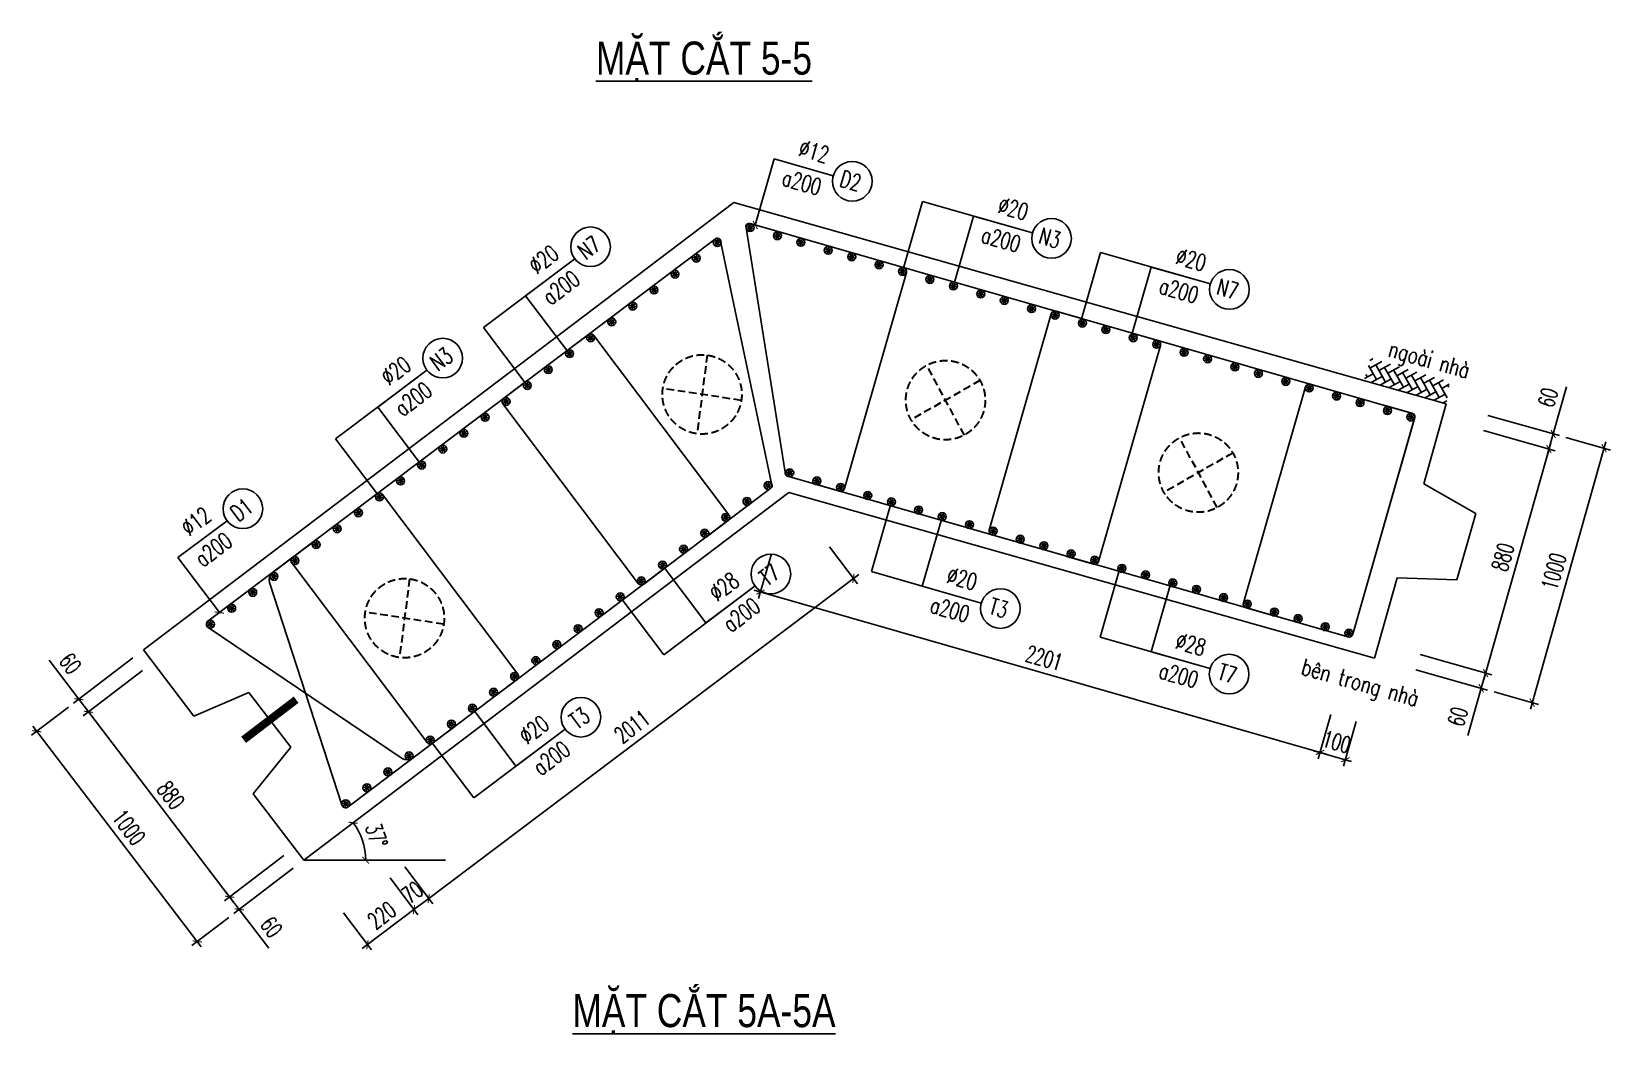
# Model space of a CAD drawing. Header units: millimetres. Extents: x -143483 to 1166745, y -1448440 to -1202244.
# Drawn here: x 638071 to 661957, y -1227724 to -1212552 of the extents above; entities that cross this region are included whole.
import ezdxf
from ezdxf.enums import TextEntityAlignment as Align

# ---------------------------------------------------------------- set-up
doc = ezdxf.new("R2010")
doc.units = ezdxf.units.MM
doc.header["$LTSCALE"] = 30
doc.header["$PDMODE"] = 3
doc.linetypes.add('DASHED', pattern=[19.05, 12.7, -6.35])
doc.layers.get('0').update_dxf_attribs({"lineweight": 9})
doc.layers.get('Defpoints').update_dxf_attribs({"lineweight": 9})
for name, color, linetype in [('ccu11-Cotthep', 9, 'Continuous'), ('ccu11-Dim', 8, 'Continuous'), ('ccu11-Hatch', 8, 'Continuous'), ('ccu11-Text', 31, 'Continuous'), ('ccu11-Thay', 7, 'Continuous'), ('ccu11-Thep', 4, 'Continuous'), ('ccu11-Thep doc', 4, 'Continuous'), ('ccu11-Thepdai', 6, 'Continuous')]:
    doc.layers.add(name, color=color, linetype=linetype)
doc.layers.add('ccu11-Khuat', color=9, linetype='DASHED', lineweight=30)
doc.layers.add('Vicom_thep doc', color=1, linetype='Continuous', lineweight=35)
doc.styles.add('ccu11-dim', font='vnsimli.shx', dxfattribs={"width": 0.65, "bigfont": 'bigfont.shx'})
doc.styles.add('ccu11-VnAvH-B', font='VHAVANB.TTF')
doc.styles.add('ccu11-vnsimli', font='vnsimli.shx', dxfattribs={"width": 0.8, "bigfont": 'vns.shx'})
doc.styles.add('ccu11-vnsimple', font='vnsimple.shx', dxfattribs={"bigfont": 'bigfont.shx'})
doc.styles.add('ccu11_simli', font='vnsimli.shx', dxfattribs={"width": 0.8})
doc.dimstyles.new('ccu11-100', dxfattribs={"dimscale": 100, "dimtxt": 2.5, "dimasz": 1, "dimexe": 1, "dimexo": 2, "dimgap": 1, "dimtad": 1, "dimdec": 0, "dimdsep": 46, "dimtxsty": 'ccu11-dim', "dimblk": 'ARCHTICK', "dimcen": -1, "dimdle": 1, "dimclrd": 256, "dimclre": 256, "dimclrt": 3, "dimadec": 0, "dimazin": 2, "dimtfac": 0.1, "dimtdec": 0, "dimtmove": 0, "dimatfit": 1, "dimldrblk": 'ARCHTICK', "dimfxl": 0, "dimtvp": 0.833333, "dimtolj": 1, "dimtzin": 12, "dimarcsym": 0})
doc.dimstyles.new('ccu11-100x4', dxfattribs={"dimscale": 100, "dimtxt": 2.5, "dimasz": 1, "dimexe": 1, "dimexo": 2, "dimgap": 1, "dimtad": 1, "dimdec": 0, "dimlfac": 0.25, "dimdsep": 46, "dimtxsty": 'ccu11-dim', "dimblk": 'ARCHTICK', "dimcen": -1, "dimdle": 1, "dimclrd": 256, "dimclre": 256, "dimclrt": 3, "dimadec": 0, "dimazin": 2, "dimtfac": 0.1, "dimtdec": 0, "dimtmove": 0, "dimatfit": 1, "dimldrblk": 'ARCHTICK', "dimfxl": 0, "dimtvp": 0.833333, "dimtolj": 1, "dimtzin": 12, "dimarcsym": 0})

# ---------------------------------------------------------------- blocks, each defined once
blk = doc.blocks.new('_ARCHTICK')
at = {"color": 0, "linetype": 'ByBlock', "const_width": 0.15}
blk.add_lwpolyline([(-0.5, -0.5), (0.5, 0.5)], dxfattribs=at)
blk = doc.blocks.new('*D2993')
at = {"layer": 'ccu11-Dim', "lineweight": -2, "transparency": 16777216}
blk.add_arc((642189, -1225087), 937, 360, 37.1599, dxfattribs=at)
at = {"layer": 'Defpoints', "color": 0, "transparency": 16777216}
for p in [(649525, -1219527), (642189, -1225087), (642189, -1225087), (643104, -1224886), (645369, -1225087)]:
    blk.add_point(p, dxfattribs=at)
at = {"layer": 'ccu11-Dim', "lineweight": -2, "transparency": 16777216, "xscale": 100, "yscale": 100, "zscale": 100}
for p, rotation in [((642936, -1224521), 127.1599090469775), ((643126, -1225087), 269.9999999999999)]:
    blk.add_blockref('_ARCHTICK', p, dxfattribs=dict(at, rotation=rotation))
at = {"layer": 'ccu11-Dim', "color": 3, "transparency": 16777216, "insert": (643290, -1224717), "char_height": 250, "attachment_point": 5, "rotation": 288.58, "style": 'ccu11-dim'}
blk.add_mtext('\\A1;37\\M+1818B', dxfattribs=at)
blk = doc.blocks.new('*D2994')
at = {"layer": 'ccu11-Dim', "linetype": 'ByBlock', "lineweight": -2, "ltscale": 30, "transparency": 16777216}
for p, q in [((638786, -1222652), (638338, -1222064)), ((639604, -1222028), (638707, -1222713)), ((639750, -1222219), (638852, -1222903)), ((638932, -1222843), (638786, -1222652)), ((638932, -1222843), (638993, -1222922))]:
    blk.add_line(p, q, dxfattribs=at)
at = {"layer": 'Defpoints', "color": 0, "linetype": 'ByBlock', "ltscale": 30, "transparency": 16777216}
for p in [(639763, -1221907), (639909, -1222098), (638932, -1222843)]:
    blk.add_point(p, dxfattribs=at)
at = {"layer": 'ccu11-Dim', "linetype": 'ByBlock', "lineweight": -2, "ltscale": 30, "transparency": 16777216, "xscale": 100, "yscale": 100, "zscale": 100}
for p, rotation in [((638786, -1222652), 307.3414812402045), ((638932, -1222843), 127.3414812402045)]:
    blk.add_blockref('_ARCHTICK', p, dxfattribs=dict(at, rotation=rotation))
at = {"layer": 'ccu11-Dim', "color": 3, "linetype": 'ByBlock', "ltscale": 30, "transparency": 16777216, "insert": (638657, -1222112), "char_height": 250, "attachment_point": 5, "rotation": 307.3415, "style": 'ccu11-dim'}
blk.add_mtext('\\A1;60', dxfattribs=at)
blk = doc.blocks.new('*D2995')
at = {"layer": 'ccu11-Dim', "linetype": 'ByBlock', "lineweight": -2, "ltscale": 30, "transparency": 16777216}
for p, q in [((639750, -1222219), (638852, -1222903)), ((638871, -1222763), (641128, -1225721)), ((641885, -1225017), (640988, -1225702))]:
    blk.add_line(p, q, dxfattribs=at)
at = {"layer": 'Defpoints', "color": 0, "linetype": 'ByBlock', "ltscale": 30, "transparency": 16777216}
for p in [(639909, -1222098), (642044, -1224896), (641067, -1225641)]:
    blk.add_point(p, dxfattribs=at)
at = {"layer": 'ccu11-Dim', "linetype": 'ByBlock', "lineweight": -2, "ltscale": 30, "transparency": 16777216, "xscale": 100, "yscale": 100, "zscale": 100}
for p, rotation in [((638932, -1222843), 127.3414812402045), ((641067, -1225641), 307.3414812402045)]:
    blk.add_blockref('_ARCHTICK', p, dxfattribs=dict(at, rotation=rotation))
at = {"layer": 'ccu11-Dim', "color": 3, "linetype": 'ByBlock', "ltscale": 30, "transparency": 16777216, "insert": (640178, -1224106), "char_height": 250, "attachment_point": 5, "rotation": 307.3415, "style": 'ccu11-dim'}
blk.add_mtext('\\A1;880', dxfattribs=at)
blk = doc.blocks.new('*D2996')
at = {"layer": 'ccu11-Dim', "linetype": 'ByBlock', "lineweight": -2, "ltscale": 30, "transparency": 16777216}
for p, q in [((641885, -1225017), (640988, -1225702)), ((642030, -1225208), (641133, -1225893)), ((641067, -1225641), (641006, -1225562)), ((641067, -1225641), (641213, -1225832)), ((641213, -1225832), (641661, -1226420))]:
    blk.add_line(p, q, dxfattribs=at)
at = {"layer": 'Defpoints', "color": 0, "linetype": 'ByBlock', "ltscale": 30, "transparency": 16777216}
for p in [(642044, -1224896), (642189, -1225087), (641067, -1225641)]:
    blk.add_point(p, dxfattribs=at)
at = {"layer": 'ccu11-Dim', "linetype": 'ByBlock', "lineweight": -2, "ltscale": 30, "transparency": 16777216, "xscale": 100, "yscale": 100, "zscale": 100}
for p, rotation in [((641067, -1225641), 307.3414812402044), ((641213, -1225832), 127.3414812402044)]:
    blk.add_blockref('_ARCHTICK', p, dxfattribs=dict(at, rotation=rotation))
at = {"layer": 'ccu11-Dim', "color": 3, "linetype": 'ByBlock', "ltscale": 30, "transparency": 16777216, "insert": (641700, -1226099), "char_height": 250, "attachment_point": 5, "rotation": 307.3415, "style": 'ccu11-dim'}
blk.add_mtext('\\A1;60', dxfattribs=at)
blk = doc.blocks.new('*D2997')
at = {"layer": 'ccu11-Dim', "linetype": 'ByBlock', "lineweight": -2, "ltscale": 30, "transparency": 16777216}
for p, q in [((638627, -1222773), (638071, -1223198)), ((638090, -1223058), (640637, -1226397)), ((641054, -1225953), (640497, -1226378))]:
    blk.add_line(p, q, dxfattribs=at)
at = {"layer": 'Defpoints', "color": 0, "linetype": 'ByBlock', "ltscale": 30, "transparency": 16777216}
for p in [(638786, -1222652), (641213, -1225832), (640577, -1226317)]:
    blk.add_point(p, dxfattribs=at)
at = {"layer": 'ccu11-Dim', "linetype": 'ByBlock', "lineweight": -2, "ltscale": 30, "transparency": 16777216, "xscale": 100, "yscale": 100, "zscale": 100}
for p, rotation in [((638150, -1223137), 127.3414812402045), ((640577, -1226317), 307.3414812402045)]:
    blk.add_blockref('_ARCHTICK', p, dxfattribs=dict(at, rotation=rotation))
at = {"layer": 'ccu11-Dim', "color": 3, "linetype": 'ByBlock', "ltscale": 30, "transparency": 16777216, "insert": (639542, -1224591), "char_height": 250, "attachment_point": 5, "rotation": 307.3415, "style": 'ccu11-dim'}
blk.add_mtext('\\A1;1000', dxfattribs=at)
blk = doc.blocks.new('*D2998')
at = {"layer": 'ccu11-Dim', "linetype": 'ByBlock', "lineweight": -2, "ltscale": 30, "transparency": 16777216}
for p, q in [((661091, -1218638), (661292, -1217926)), ((660101, -1218358), (661187, -1218665)), ((660036, -1218589), (661122, -1218896)), ((661026, -1218869), (661091, -1218638)), ((661026, -1218869), (660998, -1218965))]:
    blk.add_line(p, q, dxfattribs=at)
at = {"layer": 'Defpoints', "color": 0, "linetype": 'ByBlock', "ltscale": 30, "transparency": 16777216}
for p in [(659909, -1218304), (659843, -1218535), (661026, -1218869)]:
    blk.add_point(p, dxfattribs=at)
at = {"layer": 'ccu11-Dim', "linetype": 'ByBlock', "lineweight": -2, "ltscale": 30, "transparency": 16777216, "xscale": 100, "yscale": 100, "zscale": 100}
for p, rotation in [((661091, -1218638), 254.2212265871178), ((661026, -1218869), 74.22122658711788)]:
    blk.add_blockref('_ARCHTICK', p, dxfattribs=dict(at, rotation=rotation))
at = {"layer": 'ccu11-Dim', "color": 3, "linetype": 'ByBlock', "ltscale": 30, "transparency": 16777216, "insert": (661012, -1218088), "char_height": 250, "attachment_point": 5, "rotation": 74.2212, "style": 'ccu11-dim'}
blk.add_mtext('\\A1;60', dxfattribs=at)
blk = doc.blocks.new('*D2999')
at = {"layer": 'ccu11-Dim', "linetype": 'ByBlock', "lineweight": -2, "ltscale": 30, "transparency": 16777216}
for p, q in [((660036, -1218589), (661122, -1218896)), ((661053, -1218773), (660041, -1222353)), ((659079, -1221977), (660165, -1222284))]:
    blk.add_line(p, q, dxfattribs=at)
at = {"layer": 'Defpoints', "color": 0, "linetype": 'ByBlock', "ltscale": 30, "transparency": 16777216}
for p in [(659843, -1218535), (658886, -1221922), (660068, -1222256)]:
    blk.add_point(p, dxfattribs=at)
at = {"layer": 'ccu11-Dim', "linetype": 'ByBlock', "lineweight": -2, "ltscale": 30, "transparency": 16777216, "xscale": 100, "yscale": 100, "zscale": 100}
for p, rotation in [((661026, -1218869), 74.22122658711785), ((660068, -1222256), 254.2212265871178)]:
    blk.add_blockref('_ARCHTICK', p, dxfattribs=dict(at, rotation=rotation))
at = {"layer": 'ccu11-Dim', "color": 3, "linetype": 'ByBlock', "ltscale": 30, "transparency": 16777216, "insert": (660330, -1220502), "char_height": 250, "attachment_point": 5, "rotation": 74.2212, "style": 'ccu11-dim'}
blk.add_mtext('\\A1;880', dxfattribs=at)
blk = doc.blocks.new('*D3000')
at = {"layer": 'ccu11-Dim', "linetype": 'ByBlock', "lineweight": -2, "ltscale": 30, "transparency": 16777216}
for p, q in [((659079, -1221977), (660165, -1222284)), ((659013, -1222208), (660099, -1222515)), ((660068, -1222256), (660096, -1222160)), ((660003, -1222487), (659802, -1223199)), ((660068, -1222256), (660003, -1222487))]:
    blk.add_line(p, q, dxfattribs=at)
at = {"layer": 'Defpoints', "color": 0, "linetype": 'ByBlock', "ltscale": 30, "transparency": 16777216}
for p in [(658886, -1221922), (658821, -1222153), (660068, -1222256)]:
    blk.add_point(p, dxfattribs=at)
at = {"layer": 'ccu11-Dim', "linetype": 'ByBlock', "lineweight": -2, "ltscale": 30, "transparency": 16777216, "xscale": 100, "yscale": 100, "zscale": 100}
for p, rotation in [((660068, -1222256), 254.2212265871178), ((660003, -1222487), 74.22122658711785)]:
    blk.add_blockref('_ARCHTICK', p, dxfattribs=dict(at, rotation=rotation))
at = {"layer": 'ccu11-Dim', "color": 3, "linetype": 'ByBlock', "ltscale": 30, "transparency": 16777216, "insert": (659648, -1222915), "char_height": 250, "attachment_point": 5, "rotation": 74.2212, "style": 'ccu11-dim'}
blk.add_mtext('\\A1;60', dxfattribs=at)
blk = doc.blocks.new('*D3001')
at = {"layer": 'ccu11-Dim', "linetype": 'ByBlock', "lineweight": -2, "ltscale": 30, "transparency": 16777216}
for p, q in [((661888, -1218759), (660746, -1222801)), ((661283, -1218693), (661957, -1218883)), ((660196, -1222542), (660869, -1222732))]:
    blk.add_line(p, q, dxfattribs=at)
at = {"layer": 'Defpoints', "color": 0, "linetype": 'ByBlock', "ltscale": 30, "transparency": 16777216}
for p in [(661091, -1218638), (660003, -1222487), (660773, -1222705)]:
    blk.add_point(p, dxfattribs=at)
at = {"layer": 'ccu11-Dim', "linetype": 'ByBlock', "lineweight": -2, "ltscale": 30, "transparency": 16777216, "xscale": 100, "yscale": 100, "zscale": 100}
for p, rotation in [((661861, -1218856), 74.22122658711785), ((660773, -1222705), 254.2212265871178)]:
    blk.add_blockref('_ARCHTICK', p, dxfattribs=dict(at, rotation=rotation))
at = {"layer": 'ccu11-Dim', "color": 3, "linetype": 'ByBlock', "ltscale": 30, "transparency": 16777216, "insert": (661100, -1220719), "char_height": 250, "attachment_point": 5, "rotation": 74.2212, "style": 'ccu11-dim'}
blk.add_mtext('\\A1;1000', dxfattribs=at)
blk = doc.blocks.new('MCT')
at = {"ltscale": 0.005}
for p, q in [((-0.49, 0), (0.49, 0)), ((0.35, -0.35), (-0.35, 0.35)), ((-0.35, -0.35), (0.35, 0.35)), ((0, -0.49), (0, 0.49))]:
    blk.add_line(p, q, dxfattribs=at)
blk.add_circle((0, 0), 0.492, dxfattribs=at)
blk = doc.blocks.new('*U1155')
at = {"layer": 'ccu11-Thep doc', "xscale": -121.9200000001001, "yscale": 121.9200000001001, "zscale": 121.92, "rotation": 270}
blk.add_blockref('MCT', (0, 0), dxfattribs=at)
blk = doc.blocks.new('*U1156')
at = {"layer": 'ccu11-Thep doc', "color": 0, "linetype": 'ByBlock', "lineweight": -2, "transparency": 16777216}
for p in [(0, 0), (800, 0), (1600, 0), (2400, 0), (3200, 0), (4000, 0), (4800, 0), (5600, 0), (6400, 0), (7200, 0), (8000, 0), (8800, 0)]:
    blk.add_blockref('*U1155', p, dxfattribs=at)
blk = doc.blocks.new('*U1157')
at = {"layer": 'ccu11-Thep doc', "xscale": -121.9200000001001, "yscale": 121.9200000001001, "zscale": 121.92, "rotation": 270}
blk.add_blockref('MCT', (0, 0), dxfattribs=at)
blk = doc.blocks.new('*U1158')
at = {"layer": 'ccu11-Thep doc', "color": 0, "linetype": 'ByBlock', "lineweight": -2, "transparency": 16777216}
for p in [(0, 0), (800, 0), (1600, 0), (2400, 0), (3200, 0), (4000, 0), (4800, 0), (5600, 0), (6400, 0), (7200, 0), (8000, 0)]:
    blk.add_blockref('*U1157', p, dxfattribs=at)
blk = doc.blocks.new('SHD')
at = {"layer": 'ccu11-Cotthep'}
blk.add_circle((300, 0), 300, dxfattribs=at)
at = {"layer": 'ccu11-Cotthep', "color": 31, "style": 'ccu11_simli', "width": 0.8}
blk.add_attdef('DK', text='', height=250, dxfattribs=at).set_placement((-101, 65), align=Align.BOTTOM_RIGHT)
blk.add_attdef('KH', text='', height=250, dxfattribs=at).set_placement((300, 0), align=Align.MIDDLE)
blk.add_attdef('KC', text='', height=250, dxfattribs=at).set_placement((-101, -142), align=Align.TOP_RIGHT)
blk = doc.blocks.new('*D3002')
at = {"layer": 'ccu11-Dim', "linetype": 'ByBlock', "lineweight": -2, "ltscale": 30, "transparency": 16777216}
for p, q in [((643494, -1225356), (643915, -1225915)), ((643072, -1226425), (643935, -1225775)), ((642791, -1225886), (643213, -1226445))]:
    blk.add_line(p, q, dxfattribs=at)
at = {"layer": 'Defpoints', "color": 0, "linetype": 'ByBlock', "ltscale": 30, "transparency": 16777216}
for p in [(643374, -1225197), (642671, -1225726), (643855, -1225835)]:
    blk.add_point(p, dxfattribs=at)
at = {"layer": 'ccu11-Dim', "linetype": 'ByBlock', "lineweight": -2, "ltscale": 30, "transparency": 16777216, "xscale": 100, "yscale": 100, "zscale": 100}
for p, rotation in [((643855, -1225835), 37.00000000449088), ((643152, -1226365), 217.0000000044909)]:
    blk.add_blockref('_ARCHTICK', p, dxfattribs=dict(at, rotation=rotation))
at = {"layer": 'ccu11-Dim', "color": 3, "linetype": 'ByBlock', "ltscale": 30, "transparency": 16777216, "insert": (643368, -1225921), "char_height": 250, "attachment_point": 5, "rotation": 37, "style": 'ccu11-dim'}
blk.add_mtext('\\A1;220', dxfattribs=at)
blk = doc.blocks.new('*D3003')
at = {"layer": 'ccu11-Dim', "linetype": 'ByBlock', "lineweight": -2, "ltscale": 30, "transparency": 16777216}
for p, q in [((643494, -1225356), (643915, -1225915)), ((643718, -1225188), (644139, -1225747)), ((643855, -1225835), (644079, -1225667)), ((644079, -1225667), (644159, -1225607)), ((643855, -1225835), (643775, -1225896))]:
    blk.add_line(p, q, dxfattribs=at)
at = {"layer": 'Defpoints', "color": 0, "linetype": 'ByBlock', "ltscale": 30, "transparency": 16777216}
for p in [(643597, -1225028), (643374, -1225197), (644079, -1225667)]:
    blk.add_point(p, dxfattribs=at)
at = {"layer": 'ccu11-Dim', "linetype": 'ByBlock', "lineweight": -2, "ltscale": 30, "transparency": 16777216, "xscale": 100, "yscale": 100, "zscale": 100}
for p, rotation in [((644079, -1225667), 217.0000000044909), ((643855, -1225835), 37.00000000449092)]:
    blk.add_blockref('_ARCHTICK', p, dxfattribs=dict(at, rotation=rotation))
at = {"layer": 'ccu11-Dim', "color": 3, "linetype": 'ByBlock', "ltscale": 30, "transparency": 16777216, "insert": (643832, -1225572), "char_height": 250, "attachment_point": 5, "rotation": 37, "style": 'ccu11-dim'}
blk.add_mtext('\\A1;70', dxfattribs=at)
blk = doc.blocks.new('*D3004')
at = {"layer": 'ccu11-Dim', "linetype": 'ByBlock', "lineweight": -2, "ltscale": 30, "transparency": 16777216}
for p, q in [((650143, -1220346), (650564, -1220905)), ((650584, -1220765), (643999, -1225727)), ((643718, -1225188), (644139, -1225747))]:
    blk.add_line(p, q, dxfattribs=at)
at = {"layer": 'Defpoints', "color": 0, "linetype": 'ByBlock', "ltscale": 30, "transparency": 16777216}
for p in [(650022, -1220186), (643597, -1225028), (644079, -1225667)]:
    blk.add_point(p, dxfattribs=at)
at = {"layer": 'ccu11-Dim', "linetype": 'ByBlock', "lineweight": -2, "ltscale": 30, "transparency": 16777216, "xscale": 100, "yscale": 100, "zscale": 100}
for p, rotation in [((650504, -1220825), 37.00000000449092), ((644079, -1225667), 217.0000000044909)]:
    blk.add_blockref('_ARCHTICK', p, dxfattribs=dict(at, rotation=rotation))
at = {"layer": 'ccu11-Dim', "color": 3, "linetype": 'ByBlock', "ltscale": 30, "transparency": 16777216, "insert": (647156, -1223066), "char_height": 250, "attachment_point": 5, "rotation": 37, "style": 'ccu11-dim'}
blk.add_mtext('\\A1;2011', dxfattribs=at)
blk = doc.blocks.new('*U1161')
at = {"layer": 'ccu11-Thep doc', "xscale": -121.9200000001001, "yscale": 121.9200000001001, "zscale": 121.92, "rotation": 270}
blk.add_blockref('MCT', (0, 0), dxfattribs=at)
blk = doc.blocks.new('*U1162')
at = {"layer": 'ccu11-Thep doc', "color": 0, "linetype": 'ByBlock', "lineweight": -2, "transparency": 16777216}
for p in [(0, 0), (800, 0), (1600, 0), (2400, 0), (3200, 0), (4000, 0), (4800, 0), (5600, 0), (6400, 0), (7200, 0), (8000, 0), (8800, 0), (9600, 0), (10400, 0)]:
    blk.add_blockref('*U1161', p, dxfattribs=at)
blk = doc.blocks.new('*U1159')
at = {"layer": 'ccu11-Thep doc', "xscale": -121.9200000001001, "yscale": 121.9200000001001, "zscale": 121.92, "rotation": 270}
blk.add_blockref('MCT', (0, 0), dxfattribs=at)
blk = doc.blocks.new('*U1160')
at = {"layer": 'ccu11-Thep doc', "color": 0, "linetype": 'ByBlock', "lineweight": -2, "transparency": 16777216}
for p in [(0, 0), (800, 0), (1600, 0), (2400, 0), (3200, 0), (4000, 0), (4800, 0), (5600, 0), (6400, 0), (7200, 0), (8000, 0), (8800, 0)]:
    blk.add_blockref('*U1159', p, dxfattribs=at)
blk = doc.blocks.new('*D3005')
at = {"layer": 'ccu11-Dim', "linetype": 'ByBlock', "lineweight": -2, "ltscale": 30, "transparency": 16777216}
for p, q in [((649263, -1220451), (649069, -1221128)), ((657657, -1223486), (649001, -1221004)), ((657726, -1222882), (657533, -1223555))]:
    blk.add_line(p, q, dxfattribs=at)
at = {"layer": 'Defpoints', "color": 0, "linetype": 'ByBlock', "ltscale": 30, "transparency": 16777216}
for p in [(649318, -1220259), (649097, -1221032), (657782, -1222690)]:
    blk.add_point(p, dxfattribs=at)
at = {"layer": 'ccu11-Dim', "linetype": 'ByBlock', "lineweight": -2, "ltscale": 30, "transparency": 16777216, "xscale": 100, "yscale": 100, "zscale": 100}
for p, rotation in [((649097, -1221032), 163.9999999969011), ((657561, -1223459), 343.9999999969011)]:
    blk.add_blockref('_ARCHTICK', p, dxfattribs=dict(at, rotation=rotation))
at = {"layer": 'ccu11-Dim', "color": 3, "linetype": 'ByBlock', "ltscale": 30, "transparency": 16777216, "insert": (653391, -1222029), "char_height": 250, "attachment_point": 5, "rotation": 344, "style": 'ccu11-dim'}
blk.add_mtext('\\A1;2201', dxfattribs=at)
blk = doc.blocks.new('*D3006')
at = {"layer": 'ccu11-Dim', "linetype": 'ByBlock', "lineweight": -2, "ltscale": 30, "transparency": 16777216}
for p, q in [((657726, -1222882), (657533, -1223555)), ((658111, -1222992), (657918, -1223665)), ((657561, -1223459), (657465, -1223431)), ((657561, -1223459), (657946, -1223569)), ((657946, -1223569), (658042, -1223597))]:
    blk.add_line(p, q, dxfattribs=at)
at = {"layer": 'Defpoints', "color": 0, "linetype": 'ByBlock', "ltscale": 30, "transparency": 16777216}
for p in [(657782, -1222690), (658166, -1222800), (657946, -1223569)]:
    blk.add_point(p, dxfattribs=at)
at = {"layer": 'ccu11-Dim', "linetype": 'ByBlock', "lineweight": -2, "ltscale": 30, "transparency": 16777216, "xscale": 100, "yscale": 100, "zscale": 100}
for p, rotation in [((657561, -1223459), 343.9999999969011), ((657946, -1223569), 163.9999999969011)]:
    blk.add_blockref('_ARCHTICK', p, dxfattribs=dict(at, rotation=rotation))
at = {"layer": 'ccu11-Dim', "color": 3, "linetype": 'ByBlock', "ltscale": 30, "transparency": 16777216, "insert": (657815, -1223298), "char_height": 250, "attachment_point": 5, "rotation": 344, "style": 'ccu11-dim'}
blk.add_mtext('\\A1;100', dxfattribs=at)
blk = doc.blocks.new('ccu11_block_thep')
at = {"layer": 'ccu11-Thep', "color": 3}
for p, q in [((-0.4, 0), (0.4, 0)), ((-0.28, 0.28), (0.28, -0.28)), ((0.28, 0.28), (-0.28, -0.28)), ((0, 0.4), (0, -0.4))]:
    blk.add_line(p, q, dxfattribs=at)
at = {"layer": 'ccu11-Thep', "color": 1, "const_width": 0.0667}
blk.add_lwpolyline([(-0.4, 0, 1), (0.4, 0, 1), (-0.4, 0, 1)], format="xyb", dxfattribs=at)
at = {"layer": 'ccu11-Thep', "color": 1}
blk.add_circle((0, 0), 0.4, dxfattribs=at)
blk = doc.blocks.new('*U1163')
at = {"layer": 'Vicom_thep doc', "xscale": -150, "yscale": 150, "zscale": 150, "rotation": 180}
blk.add_blockref('ccu11_block_thep', (0, 0), dxfattribs=at)
blk = doc.blocks.new('*U1164')
at = {"layer": 'ccu11-Thep doc', "color": 0, "linetype": 'ByBlock', "lineweight": -2, "transparency": 16777216}
for p in [(0, 0), (800, 0), (1600, 0), (2400, 0), (3200, 0), (4000, 0), (4800, 0), (5600, 0), (6400, 0), (7200, 0)]:
    blk.add_blockref('*U1163', p, dxfattribs=at)
blk = doc.blocks.new('*U1169')
at = {"layer": 'Vicom_thep doc', "xscale": -150, "yscale": 150, "zscale": 150, "rotation": 180}
blk.add_blockref('ccu11_block_thep', (0, 0), dxfattribs=at)
blk = doc.blocks.new('*U1154')
at = {"layer": 'ccu11-Thep doc', "color": 0, "linetype": 'ByBlock', "lineweight": -2, "transparency": 16777216}
for p in [(0, 0), (800, 0), (1600, 0), (2400, 0), (3200, 0), (4000, 0), (4800, 0), (5600, 0), (6400, 0), (7200, 0), (8000, 0)]:
    blk.add_blockref('*U1169', p, dxfattribs=at)
blk = doc.blocks.new('*U1487')
at = {"layer": 'Vicom_thep doc', "xscale": -150, "yscale": 150, "zscale": 150, "rotation": 180}
blk.add_blockref('ccu11_block_thep', (0, 0), dxfattribs=at)
blk = doc.blocks.new('*U1488')
at = {"layer": 'ccu11-Thep doc', "color": 0, "linetype": 'ByBlock', "lineweight": -2, "transparency": 16777216}
for p in [(0, 0), (800, 0), (1600, 0), (2400, 0), (3200, 0), (4000, 0), (4800, 0), (5600, 0), (6400, 0), (7200, 0), (8000, 0), (8800, 0)]:
    blk.add_blockref('*U1487', p, dxfattribs=at)
blk = doc.blocks.new('*U1489')
at = {"layer": 'Vicom_thep doc', "xscale": -150, "yscale": 150, "zscale": 150, "rotation": 180}
blk.add_blockref('ccu11_block_thep', (0, 0), dxfattribs=at)
blk = doc.blocks.new('*U1490')
at = {"layer": 'ccu11-Thep doc', "color": 0, "linetype": 'ByBlock', "lineweight": -2, "transparency": 16777216}
for p in [(0, 0), (800, 0), (1600, 0), (2400, 0), (3200, 0), (4000, 0), (4800, 0), (5600, 0), (6400, 0), (7200, 0), (8000, 0), (8800, 0), (9600, 0)]:
    blk.add_blockref('*U1489', p, dxfattribs=at)

msp = doc.modelspace()

# ---------------------------------------------------------------- hatches: boundary and pattern name
at = {"layer": 'ccu11-Hatch', "ltscale": 10}
h = msp.add_hatch(dxfattribs=at)
h.set_pattern_fill('AR-HBONE', color=256, scale=25, angle=254.221227, style=0)
h.set_pattern_definition([(29.2212266, (-1997648.73, 1378661.87), (136.0924299, -38.4558258), [300, -100]), (299.2212266, (-1997561.46, 1378710.69), (136.0924299, -38.4558258), [300, -100])])
h.paths.add_polyline_path([(658326.61, -1217490.51), (658230.69, -1217829.95), (659474.35, -1218181.37), (659523.2, -1217850.9)])

# ---------------------------------------------------------------- linework, layer by layer
at = {"layer": 'ccu11-Dim'}
msp.add_lwpolyline([(642189.2, -1225086.99), (644331.65, -1225086.99)], dxfattribs=at)
at = {"layer": 'ccu11-Khuat', "ltscale": 0.3}
for p, q in [((648290.97, -1217446.09), (648138.31, -1218636.34)), ((652182.56, -1218656.1), (651613.49, -1217599.62)), ((648807.75, -1218131.88), (647621.53, -1217950.56)), ((652419.25, -1217830.67), (651376.8, -1218425.06)), ((656007.86, -1219752.99), (655438.79, -1218696.51)), ((656244.55, -1218927.55), (655202.1, -1219521.94)), ((643789.41, -1220831.31), (643636.75, -1222021.56)), ((644306.19, -1221517.1), (643119.97, -1221335.77))]:
    msp.add_line(p, q, dxfattribs=at)
for centre in [(648214.64, -1218041.22), (651898.03, -1218127.86), (655723.32, -1219224.75), (643713.08, -1221426.43)]:
    msp.add_circle(centre, 600, dxfattribs=at)
at = {"layer": 'ccu11-Thay'}
for p, q in [((648696.38, -1215135.83), (639762.93, -1221906.84)), ((659474.35, -1218181.37), (648696.38, -1215135.83)), ((659474.35, -1218181.37), (659131.73, -1219393.89)), ((642189.2, -1225086.99), (649525.29, -1219526.68)), ((649525.29, -1219526.68), (658386.66, -1222030.65)), ((659131.73, -1219393.89), (659918.52, -1219844.83)), ((659918.52, -1219844.83), (659635.72, -1220845.64)), ((658729.28, -1220818.13), (658386.66, -1222030.65)), ((659635.72, -1220845.64), (658729.28, -1220818.13)), ((640527.22, -1222908.6), (639762.95, -1221906.85)), ((641360.1, -1222549.87), (640527.22, -1222908.6)), ((641424.93, -1224085.25), (641990.93, -1223376.71)), ((642189.2, -1225086.99), (641424.93, -1224085.25))]:
    msp.add_line(p, q, dxfattribs=at)
msp.add_lwpolyline([(641360.1, -1222549.87), (641990.93, -1223376.71)], dxfattribs=at)
at = {"layer": 'ccu11-Thep', "const_width": 120}
msp.add_lwpolyline([(642073.22, -1222659.86), (641278.19, -1223266.43)], dxfattribs=at)
at = {"layer": 'ccu11-Thepdai'}
for points in [[(649507.87, -1219280.04), (657983.94, -1221710.52, 0.41421356), (658058.15, -1221669.38), (658998.07, -1218391.48, 0.41421356), (658963.79, -1218329.63), (648940.1, -1215455.38, 0.41421356), (648878.25, -1215489.66), (649473.59, -1219218.2, 0.41421356), (649507.87, -1219280.04)], [(642280.92, -1220309.85), (641705.52, -1220743.44, 0.23620228), (641672.08, -1220884.77), (642764.68, -1224252.03, 0.5204497), (642858.16, -1224282.38), (649256.44, -1219460.93, 0.41421356), (649266.29, -1219390.91), (648485.9, -1215696.67, 0.41421356), (648415.87, -1215686.83), (640739.77, -1221471.19, 0.5204497), (640743.18, -1221569.41), (643678.83, -1223547.83, 0.23620228), (643823.91, -1223554.63), (644399.3, -1223121.05)], [(650860.36, -1216006.01), (651264.09, -1216121.78, -0.41421356), (651305.22, -1216195.99), (650368.06, -1219464.28, -0.41421356), (650293.84, -1219505.42), (649890.11, -1219389.65)], [(653974.84, -1216899.07), (653571.11, -1216783.3, 0.41421356), (653496.9, -1216824.44), (652559.73, -1220092.73, 0.41421356), (652600.87, -1220166.95), (653004.6, -1220282.71)], [(646155.73, -1217389.96), (646491.16, -1217137.2, -0.41421356), (646575.19, -1217149.01), (648621.36, -1219864.37, -0.41421356), (648609.55, -1219948.4), (648274.12, -1220201.16)], [(654705.4, -1217108.56), (655109.13, -1217224.32, -0.41421356), (655150.27, -1217298.54), (654213.1, -1220566.83, -0.41421356), (654138.89, -1220607.97), (653735.16, -1220492.2)], [(645548.77, -1217847.34), (645213.34, -1218100.11, 0.41421356), (645201.54, -1218184.13), (647247.71, -1220899.49, 0.41421356), (647331.73, -1220911.3), (647667.16, -1220658.54)], [(657819.89, -1218001.62), (657416.16, -1217885.85, 0.41421356), (657341.95, -1217926.99), (656404.78, -1221195.28, 0.41421356), (656445.92, -1221269.5), (656849.65, -1221385.26)], [(658550.45, -1218211.11), (658954.18, -1218326.87, -0.41421356), (658995.32, -1218401.09), (658058.15, -1221669.38, -0.41421356), (657983.94, -1221710.52), (657580.21, -1221594.75)], [(642961.19, -1219797.22), (643296.62, -1219544.46, -0.41421356), (643380.65, -1219556.27), (645426.82, -1222271.63, -0.41421356), (645415.01, -1222355.66), (645079.58, -1222608.42)], [(642354.23, -1220254.6), (642018.8, -1220507.37, 0.41421356), (642006.99, -1220591.39), (644053.16, -1223306.75, 0.41421356), (644137.19, -1223318.56), (644472.62, -1223065.8)]]:
    msp.add_lwpolyline(points, format="xyb", dxfattribs=at)

# ---------------------------------------------------------------- block references
at = {"layer": 'ccu11-Cotthep'}
ref = msp.add_blockref('SHD', (650198.76, -1214734.01), dxfattribs=dict(at, rotation=344))
ref.add_attrib('KH', 'D2', dxfattribs={"color": 31, "height": 250, "rotation": 344, "style": 'ccu11-vnsimple', "width": 0.7}).set_placement((650463.11, -1214809.81), align=Align.MIDDLE_CENTER)
ref.add_attrib('KC', 'a200', dxfattribs={"color": 31, "height": 250, "rotation": 344, "style": 'ccu11-vnsimple', "width": 0.7}).set_placement((649759.22, -1214712.01), align=Align.TOP_CENTER)
ref.add_attrib('DK', '`12', dxfattribs={"color": 31, "height": 250, "rotation": 344, "style": 'ccu11-vnsimple', "width": 0.7}).set_placement((649853.4, -1214556.96), align=Align.BOTTOM_CENTER)
ref = msp.add_blockref('SHD', (653212.87, -1215598.3), dxfattribs=dict(at, rotation=344))
ref.add_attrib('KH', 'N3', dxfattribs={"color": 31, "height": 250, "rotation": 344, "style": 'ccu11-vnsimple', "width": 0.7}).set_placement((653477.22, -1215674.1), align=Align.MIDDLE_CENTER)
ref.add_attrib('KC', 'a200', dxfattribs={"color": 31, "height": 250, "rotation": 344, "style": 'ccu11-vnsimple', "width": 0.7}).set_placement((652773.33, -1215576.29), align=Align.TOP_CENTER)
ref.add_attrib('DK', '`20', dxfattribs={"color": 31, "height": 250, "rotation": 344, "style": 'ccu11-vnsimple', "width": 0.7}).set_placement((652867.51, -1215421.24), align=Align.BOTTOM_CENTER)
ref = msp.add_blockref('SHD', (646287.25, -1215988.19), dxfattribs=dict(at, rotation=37))
ref.add_attrib('KH', 'N7', dxfattribs={"color": 31, "height": 250, "rotation": 37, "style": 'ccu11-vnsimple', "width": 0.7}).set_placement((646506.88, -1215822.69), align=Align.MIDDLE_CENTER)
ref.add_attrib('KC', 'a200', dxfattribs={"color": 31, "height": 250, "rotation": 37, "style": 'ccu11-vnsimple', "width": 0.7}).set_placement((646005.16, -1216325.98), align=Align.TOP_CENTER)
ref.add_attrib('DK', '`20', dxfattribs={"color": 31, "height": 250, "rotation": 37, "style": 'ccu11-vnsimple', "width": 0.7}).set_placement((645938.01, -1216157.45), align=Align.BOTTOM_CENTER)
ref = msp.add_blockref('SHD', (655904.06, -1216369.98), dxfattribs=dict(at, rotation=344))
ref.add_attrib('KH', 'N7', dxfattribs={"color": 31, "height": 250, "rotation": 344, "style": 'ccu11-vnsimple', "width": 0.7}).set_placement((656168.41, -1216445.78), align=Align.MIDDLE_CENTER)
ref.add_attrib('KC', 'a200', dxfattribs={"color": 31, "height": 250, "rotation": 344, "style": 'ccu11-vnsimple', "width": 0.7}).set_placement((655464.52, -1216347.98), align=Align.TOP_CENTER)
ref.add_attrib('DK', '`20', dxfattribs={"color": 31, "height": 250, "rotation": 344, "style": 'ccu11-vnsimple', "width": 0.7}).set_placement((655558.7, -1216192.93), align=Align.BOTTOM_CENTER)
ref = msp.add_blockref('SHD', (644051.36, -1217673.06), dxfattribs=dict(at, rotation=37))
ref.add_attrib('KH', 'N3', dxfattribs={"color": 31, "height": 250, "rotation": 37, "style": 'ccu11-vnsimple', "width": 0.7}).set_placement((644270.98, -1217507.56), align=Align.MIDDLE_CENTER)
ref.add_attrib('KC', 'a200', dxfattribs={"color": 31, "height": 250, "rotation": 37, "style": 'ccu11-vnsimple', "width": 0.7}).set_placement((643769.26, -1218010.85), align=Align.TOP_CENTER)
ref.add_attrib('DK', '`20', dxfattribs={"color": 31, "height": 250, "rotation": 37, "style": 'ccu11-vnsimple', "width": 0.7}).set_placement((643702.11, -1217842.32), align=Align.BOTTOM_CENTER)
ref = msp.add_blockref('SHD', (641027.88, -1219951.41), dxfattribs=dict(at, rotation=37))
ref.add_attrib('KH', 'D1', dxfattribs={"color": 31, "height": 250, "rotation": 37, "style": 'ccu11-vnsimple', "width": 0.7}).set_placement((641247.51, -1219785.91), align=Align.MIDDLE_CENTER)
ref.add_attrib('KC', 'a200', dxfattribs={"color": 31, "height": 250, "rotation": 37, "style": 'ccu11-vnsimple', "width": 0.7}).set_placement((640745.78, -1220289.2), align=Align.TOP_CENTER)
ref.add_attrib('DK', '`12', dxfattribs={"color": 31, "height": 250, "rotation": 37, "style": 'ccu11-vnsimple', "width": 0.7}).set_placement((640678.64, -1220120.67), align=Align.BOTTOM_CENTER)
ref = msp.add_blockref('SHD', (649015.93, -1220938.58), dxfattribs=dict(at, rotation=37))
ref.add_attrib('KH', 'T7', dxfattribs={"color": 31, "height": 250, "rotation": 37, "style": 'ccu11-vnsimple', "width": 0.7}).set_placement((649235.56, -1220773.08), align=Align.MIDDLE_CENTER)
ref.add_attrib('KC', 'a200', dxfattribs={"color": 31, "height": 250, "rotation": 37, "style": 'ccu11-vnsimple', "width": 0.7}).set_placement((648733.83, -1221276.37), align=Align.TOP_CENTER)
ref.add_attrib('DK', '`28', dxfattribs={"color": 31, "height": 250, "rotation": 37, "style": 'ccu11-vnsimple', "width": 0.7}).set_placement((648666.69, -1221107.84), align=Align.BOTTOM_CENTER)
ref = msp.add_blockref('SHD', (652439.49, -1221197.75), dxfattribs=dict(at, rotation=344))
ref.add_attrib('KH', 'T3', dxfattribs={"color": 31, "height": 250, "rotation": 344, "style": 'ccu11-vnsimple', "width": 0.7}).set_placement((652703.84, -1221273.55), align=Align.MIDDLE_CENTER)
ref.add_attrib('KC', 'a200', dxfattribs={"color": 31, "height": 250, "rotation": 344, "style": 'ccu11-vnsimple', "width": 0.7}).set_placement((651999.95, -1221175.75), align=Align.TOP_CENTER)
ref.add_attrib('DK', '`20', dxfattribs={"color": 31, "height": 250, "rotation": 344, "style": 'ccu11-vnsimple', "width": 0.7}).set_placement((652094.13, -1221020.7), align=Align.BOTTOM_CENTER)
ref = msp.add_blockref('SHD', (655899.69, -1222189.95), dxfattribs=dict(at, rotation=344))
ref.add_attrib('KH', 'T7', dxfattribs={"color": 31, "height": 250, "rotation": 344, "style": 'ccu11-vnsimple', "width": 0.7}).set_placement((656164.04, -1222265.75), align=Align.MIDDLE_CENTER)
ref.add_attrib('KC', 'a200', dxfattribs={"color": 31, "height": 250, "rotation": 344, "style": 'ccu11-vnsimple', "width": 0.7}).set_placement((655460.15, -1222167.94), align=Align.TOP_CENTER)
ref.add_attrib('DK', '`28', dxfattribs={"color": 31, "height": 250, "rotation": 344, "style": 'ccu11-vnsimple', "width": 0.7}).set_placement((655554.33, -1222012.9), align=Align.BOTTOM_CENTER)
ref = msp.add_blockref('SHD', (646141.13, -1223104.9), dxfattribs=dict(at, rotation=37))
ref.add_attrib('KH', 'T3', dxfattribs={"color": 31, "height": 250, "rotation": 37, "style": 'ccu11-vnsimple', "width": 0.7}).set_placement((646360.75, -1222939.4), align=Align.MIDDLE_CENTER)
ref.add_attrib('KC', 'a200', dxfattribs={"color": 31, "height": 250, "rotation": 37, "style": 'ccu11-vnsimple', "width": 0.7}).set_placement((645859.03, -1223442.69), align=Align.TOP_CENTER)
ref.add_attrib('DK', '`20', dxfattribs={"color": 31, "height": 250, "rotation": 37, "style": 'ccu11-vnsimple', "width": 0.7}).set_placement((645791.88, -1223274.16), align=Align.BOTTOM_CENTER)
at = {"layer": 'ccu11-Thep doc', "xscale": -1}
for name, p, rotation in [('*U1162', (658937.64, -1218384.55), 344), ('*U1156', (648444, -1215740.76), 37.00000000000003)]:
    msp.add_blockref(name, p, dxfattribs=dict(at, rotation=rotation))
at = {"layer": 'ccu11-Thep doc'}
for name, p, rotation in [('*U1490', (649354.31, -1215639.85), 344), ('*U1488', (641098.42, -1221276.05), 37), ('*U1158', (649212.35, -1219419.03), 217), ('*U1160', (658000.47, -1221652.84), 164), ('*U1154', (649952.57, -1219350.12), 344), ('*U1164', (643143.65, -1223992.12), 37)]:
    msp.add_blockref(name, p, dxfattribs=dict(at, rotation=rotation))
at = {"layer": 'ccu11-Thep doc', "xscale": -121.9200000001001, "yscale": 121.9200000001001, "zscale": 121.9200000001001, "rotation": 307}
msp.add_blockref('MCT', (640776.81, -1221518.4), dxfattribs=at)

# ---------------------------------------------------------------- texts
at = {"layer": 'ccu11-Text', "color": 5, "style": 'ccu11-VnAvH-B', "width": 0.8}
msp.add_text('%%UmÆt c¾t 5-5', height=500, dxfattribs=at).set_placement((648243.57, -1213202.86), align=Align.CENTER)
at = {"layer": 'ccu11-Text', "linetype": 'Continuous', "style": 'ccu11-vnsimli', "width": 0.75}
for s, p in [('ngoµi nhµ', (659183.22, -1217633.41)), ('bªn trong nhµ', (658138.84, -1222520.17))]:
    msp.add_text(s, height=250, rotation=344.221227, dxfattribs=at).set_placement(p, align=Align.CENTER)
at = {"layer": 'ccu11-Text', "color": 6, "style": 'ccu11-VnAvH-B', "width": 0.8}
msp.add_text('%%UmÆt c¾t 5a-5a', height=500, dxfattribs=at).set_placement((648243.57, -1227613.35), align=Align.CENTER)

# ---------------------------------------------------------------- dimensions: what is measured, and where the dimension line sits
at = {"layer": 'ccu11-Dim', "linetype": 'ByBlock', "ltscale": 30}
for base, p1, p2, angle, picture, middle in [((661025.56, -1218869.1), (659908.71, -1218304.11), (659843.45, -1218535.07), 74.221227, '*D2998', (661228.96, -1218149.3)), ((638931.9, -1222842.76), (639762.95, -1221906.85), (639908.52, -1222097.66), 127.341481, '*D2994', (638478.2, -1222248.09)), ((660068.39, -1222256.46), (658821.02, -1222153.39), (658886.28, -1221922.43), 254.221227, '*D3000', (659865, -1222976.26)), ((641067.01, -1225641.28), (642189.2, -1225086.99), (642043.63, -1224896.18), 307.341481, '*D2996', (641520.71, -1226235.96))]:
    dim = msp.add_linear_dim(base=base, p1=p1, p2=p2, angle=angle, dimstyle='ccu11-100x4', dxfattribs=at)
    dim.commit()
    dim.dimension.update_dxf_attribs({"geometry": picture, "text_midpoint": middle, "dimtype": 160})
for base, p1, p2, angle, override, picture, middle in [((660068.39, -1222256.46), (659843.45, -1218535.07), (658886.28, -1221922.43), 74.221227, {"dimtmove": 1}, '*D2999', (660330.45, -1220501.6)), ((641067.01, -1225641.28), (639908.52, -1222097.66), (642043.63, -1224896.18), 127.341481, {"dimtmove": 1}, '*D2995', (640178.34, -1224105.55)), ((657945.54, -1223569.01), (657781.54, -1222689.75), (658166.05, -1222800), 164, {"dimtix": 1}, '*D3006', (657815.31, -1223297.6)), ((644078.74, -1225666.99), (643373.67, -1225196.59), (643597.29, -1225028.08), 217, {"dimtix": 1}, '*D3003', (643831.52, -1225571.55))]:
    dim = msp.add_linear_dim(base=base, p1=p1, p2=p2, angle=angle, dimstyle='ccu11-100x4', override=override, dxfattribs=at)
    dim.commit()
    dim.dimension.update_dxf_attribs({"geometry": picture, "text_midpoint": middle})
for base, p1, p2, angle, picture, middle in [((660772.98, -1222704.95), (661090.82, -1218638.14), (660003.13, -1222487.42), 74.221227, '*D3001', (661100.31, -1220719.13)), ((644078.74, -1225666.99), (650022.42, -1220186.39), (643597.29, -1225028.08), 217, '*D3004', (647155.9, -1223066.45)), ((649096.8, -1221031.67), (657781.54, -1222689.75), (649318.29, -1220259.24), 164, '*D3005', (653390.94, -1222028.93)), ((640576.56, -1226317.34), (638786.33, -1222651.95), (641212.58, -1225832.09), 127.341481, '*D2997', (639542.31, -1224590.8)), ((643855.12, -1225835.5), (642670.87, -1225726.19), (643373.67, -1225196.59), 217, '*D3002', (643368.31, -1225920.6))]:
    dim = msp.add_linear_dim(base=base, p1=p1, p2=p2, angle=angle, dimstyle='ccu11-100x4', dxfattribs=at)
    dim.commit()
    dim.dimension.update_dxf_attribs({"geometry": picture, "text_midpoint": middle})
at = {"layer": 'ccu11-Dim'}
dim = msp.add_angular_dim_2l(base=(643104.14, -1224886.05), line1=((642189.2, -1225086.99), (645368.52, -1225086.99)), line2=((642189.2, -1225086.99), (649525.29, -1219526.68)), dimstyle='ccu11-100', dxfattribs=at)
dim.commit()
dim.dimension.update_dxf_attribs({"geometry": '*D2993', "text_midpoint": (643290.4, -1224716.83)})

# ---------------------------------------------------------------- leaders
at = {"layer": 'ccu11-Cotthep', "linetype": 'ByBlock', "ltscale": 30}
for points in [[(649018.99, -1215478), (649305.75, -1214477.95), (650198.76, -1214734.01)], [(640912.05, -1221341.36), (640285.95, -1220510.5), (641027.88, -1219951.41)]]:
    msp.add_leader(points, dimstyle='ccu11-100x4', dxfattribs=at)
at = {"layer": 'ccu11-Cotthep'}
for points in [[(651247.55, -1216179.45), (651550.85, -1215121.72), (653212.87, -1215598.3)], [(652016.56, -1216399.96), (652319.86, -1215342.23), (653212.87, -1215598.3)], [(645568.63, -1217907.51), (644906.41, -1217028.73), (646287.25, -1215988.19)], [(646207.53, -1217426.06), (645545.32, -1216547.27), (646287.25, -1215988.19)], [(653938.74, -1216951.14), (654242.04, -1215893.41), (655904.06, -1216369.98)], [(654707.75, -1217171.65), (655011.05, -1216113.92), (655904.06, -1216369.98)], [(643332.73, -1219592.38), (642670.52, -1218713.6), (644051.36, -1217673.06)], [(643971.64, -1219110.93), (643309.42, -1218232.14), (644051.36, -1217673.06)], [(651080.77, -1219663.44), (650777.47, -1220721.18), (652439.49, -1221197.75)], [(651849.78, -1219883.95), (651546.48, -1220941.69), (652439.49, -1221197.75)], [(647611.79, -1220618.88), (648274, -1221497.66), (649015.93, -1220938.58)], [(654540.97, -1220655.64), (654237.67, -1221713.37), (655899.69, -1222189.95)], [(646972.88, -1221100.33), (647635.09, -1221979.11), (649015.93, -1220938.58)], [(655309.98, -1220876.15), (655006.68, -1221933.88), (655899.69, -1222189.95)], [(644736.98, -1222785.2), (645399.19, -1223663.98), (646141.13, -1223104.9)], [(644098.07, -1223266.65), (644760.29, -1224145.44), (646141.13, -1223104.9)]]:
    msp.add_leader(points, dimstyle='ccu11-100', override={"dimasz": 1.5, "dimgap": 1, "dimtad": 0, "dimldrblk": 'None', "dimfxl": 3, "dimfxlon": 1, "dimtfill": 1, "dimarcsym": 1}, dxfattribs=at)

doc.saveas('drawing.dxf')
